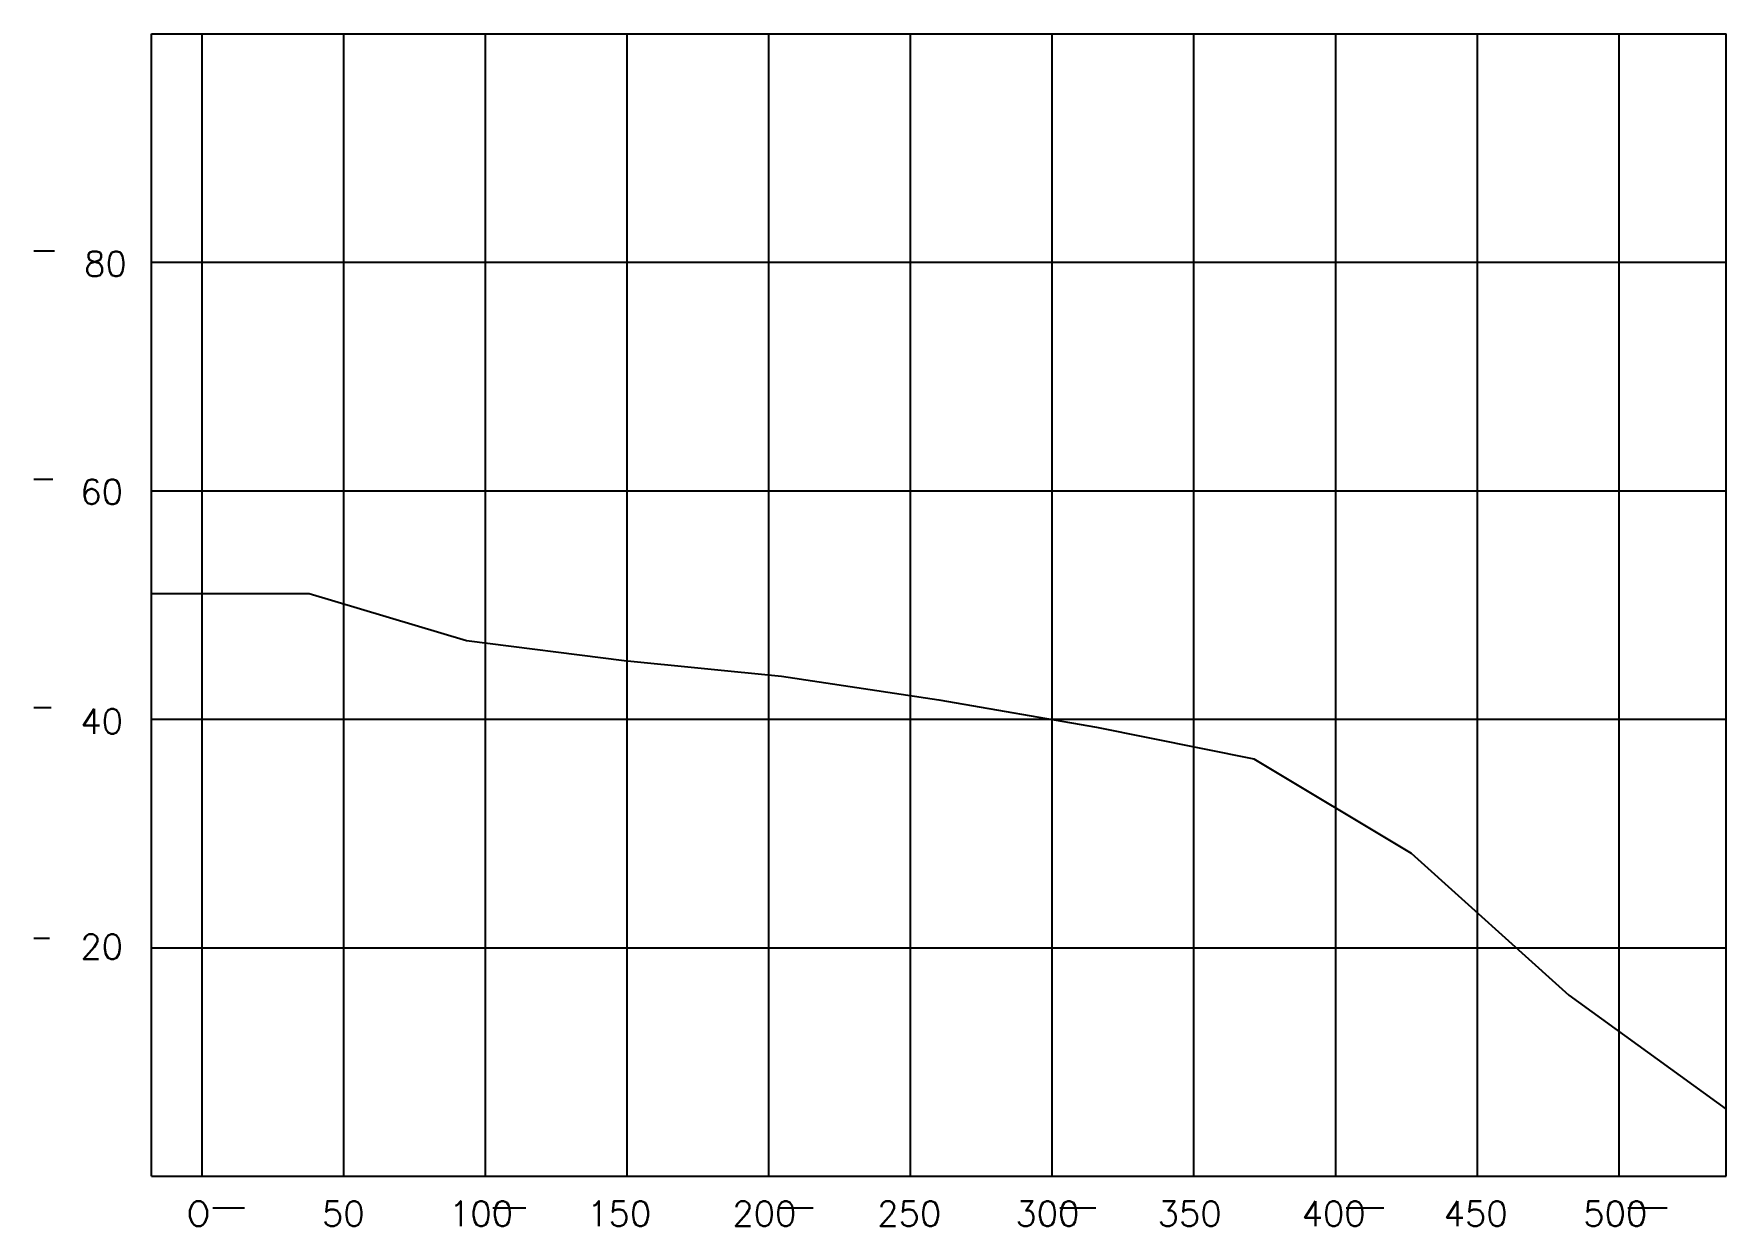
# Model space of a CAD drawing. Extents: x 325 to 1400, y 193 to 950.
import ezdxf
from ezdxf.enums import TextEntityAlignment as Align

# ---------------------------------------------------------------- set-up
doc = ezdxf.new("R2010")
doc.units = 0
doc.header["$MEASUREMENT"] = 0
doc.layers.get('0').update_dxf_attribs({"linetype": 'CONTINUOUS'})
doc.layers.add('-1', color=7, linetype='CONTINUOUS')
doc.layers.add('1', color=7, linetype='CONTINUOUS')
doc.styles.add('ROMANS', font='ROMANS', dxfattribs={"height": 0.2})

msp = doc.modelspace()

# ---------------------------------------------------------------- linework, layer by layer
at = {"layer": '-1', "color": 2, "linetype": 'Continuous'}
for p, q in [((325.2, 812.5), (336.2, 812.5)), ((325.2, 812.5), (338.2, 812.5)), ((325.2, 667.5), (336.2, 667.5)), ((325.2, 667.5), (337.2, 667.5)), ((325.2, 522.5), (336.2, 522.5)), ((325.2, 376.1), (335.2, 376.1)), ((438.9, 205), (458.9, 205)), ((616.6, 205), (637.6, 205)), ((798.1, 205), (820.1, 205)), ((976.7, 205), (999.7, 205)), ((1158.6, 205), (1182.6, 205)), ((1337.6, 205), (1362.6, 205))]:
    msp.add_line(p, q, dxfattribs=at)
at = {"color": 7, "linetype": 'Continuous'}
for p, q in [((400, 950.2), (1400, 950.2)), ((400, 225), (400, 950.2)), ((1400, 225), (1400, 950.2)), ((400, 595), (500, 595)), ((500, 595), (600, 565)), ((600, 565), (700, 552.5)), ((700, 552.5), (800, 542.5)), ((800, 542.5), (900, 527.5)), ((900, 527.5), (1000, 510)), ((1000, 510), (1100, 490)), ((1100, 490), (1200, 430)), ((1200, 430), (1300, 340)), ((1300, 340), (1400, 267.5)), ((400, 225), (1400, 225))]:
    msp.add_line(p, q, dxfattribs=at)
at = {"layer": '1', "color": 4, "linetype": 'Continuous'}
for p, q in [((432, 225), (432, 950.2)), ((522, 225), (522, 950.2)), ((612, 225), (612, 950.2)), ((702, 225), (702, 950.2)), ((792, 225), (792, 950.2)), ((882, 225), (882, 950.2)), ((972, 225), (972, 950.2)), ((1062, 225), (1062, 950.2)), ((1152, 225), (1152, 950.2)), ((1242, 225), (1242, 950.2)), ((1332, 225), (1332, 950.2)), ((400, 805.2), (1400, 805.2)), ((400, 660.1), (1400, 660.1)), ((400, 515.1), (1400, 515.1)), ((400, 370), (1400, 370))]:
    msp.add_line(p, q, dxfattribs=at)

# ---------------------------------------------------------------- texts
at = {"layer": '-1', "color": 7, "linetype": 'Continuous', "style": 'ROMANS'}
for s, height, p in [('80', 15.82, (357.1, 812.1)), ('60', 15.82, (354.7, 667.4)), ('40', 15.82, (354.7, 521.7)), ('20', 15.82, (354.7, 378.7)), ('O', 15.8, (422.3, 209.2)), ('50', 15.82, (508.2, 209.2)), ('100', 15.82, (588.9, 209.2)), ('150', 15.82, (676.6, 209.2)), ('200', 15.82, (768.8, 209.2)), ('250', 15.82, (860.8, 209.2)), ('300', 15.82, (948.6, 209.2)), ('350', 15.82, (1038.9, 209.2)), ('400', 15.82, (1130.4, 209.2)), ('450', 15.82, (1220.6, 209.2)), ('500', 15.82, (1309.2, 209.2))]:
    msp.add_text(s, height=height, dxfattribs=at).set_placement(p, align=Align.TOP_LEFT)

doc.saveas('drawing.dxf')
